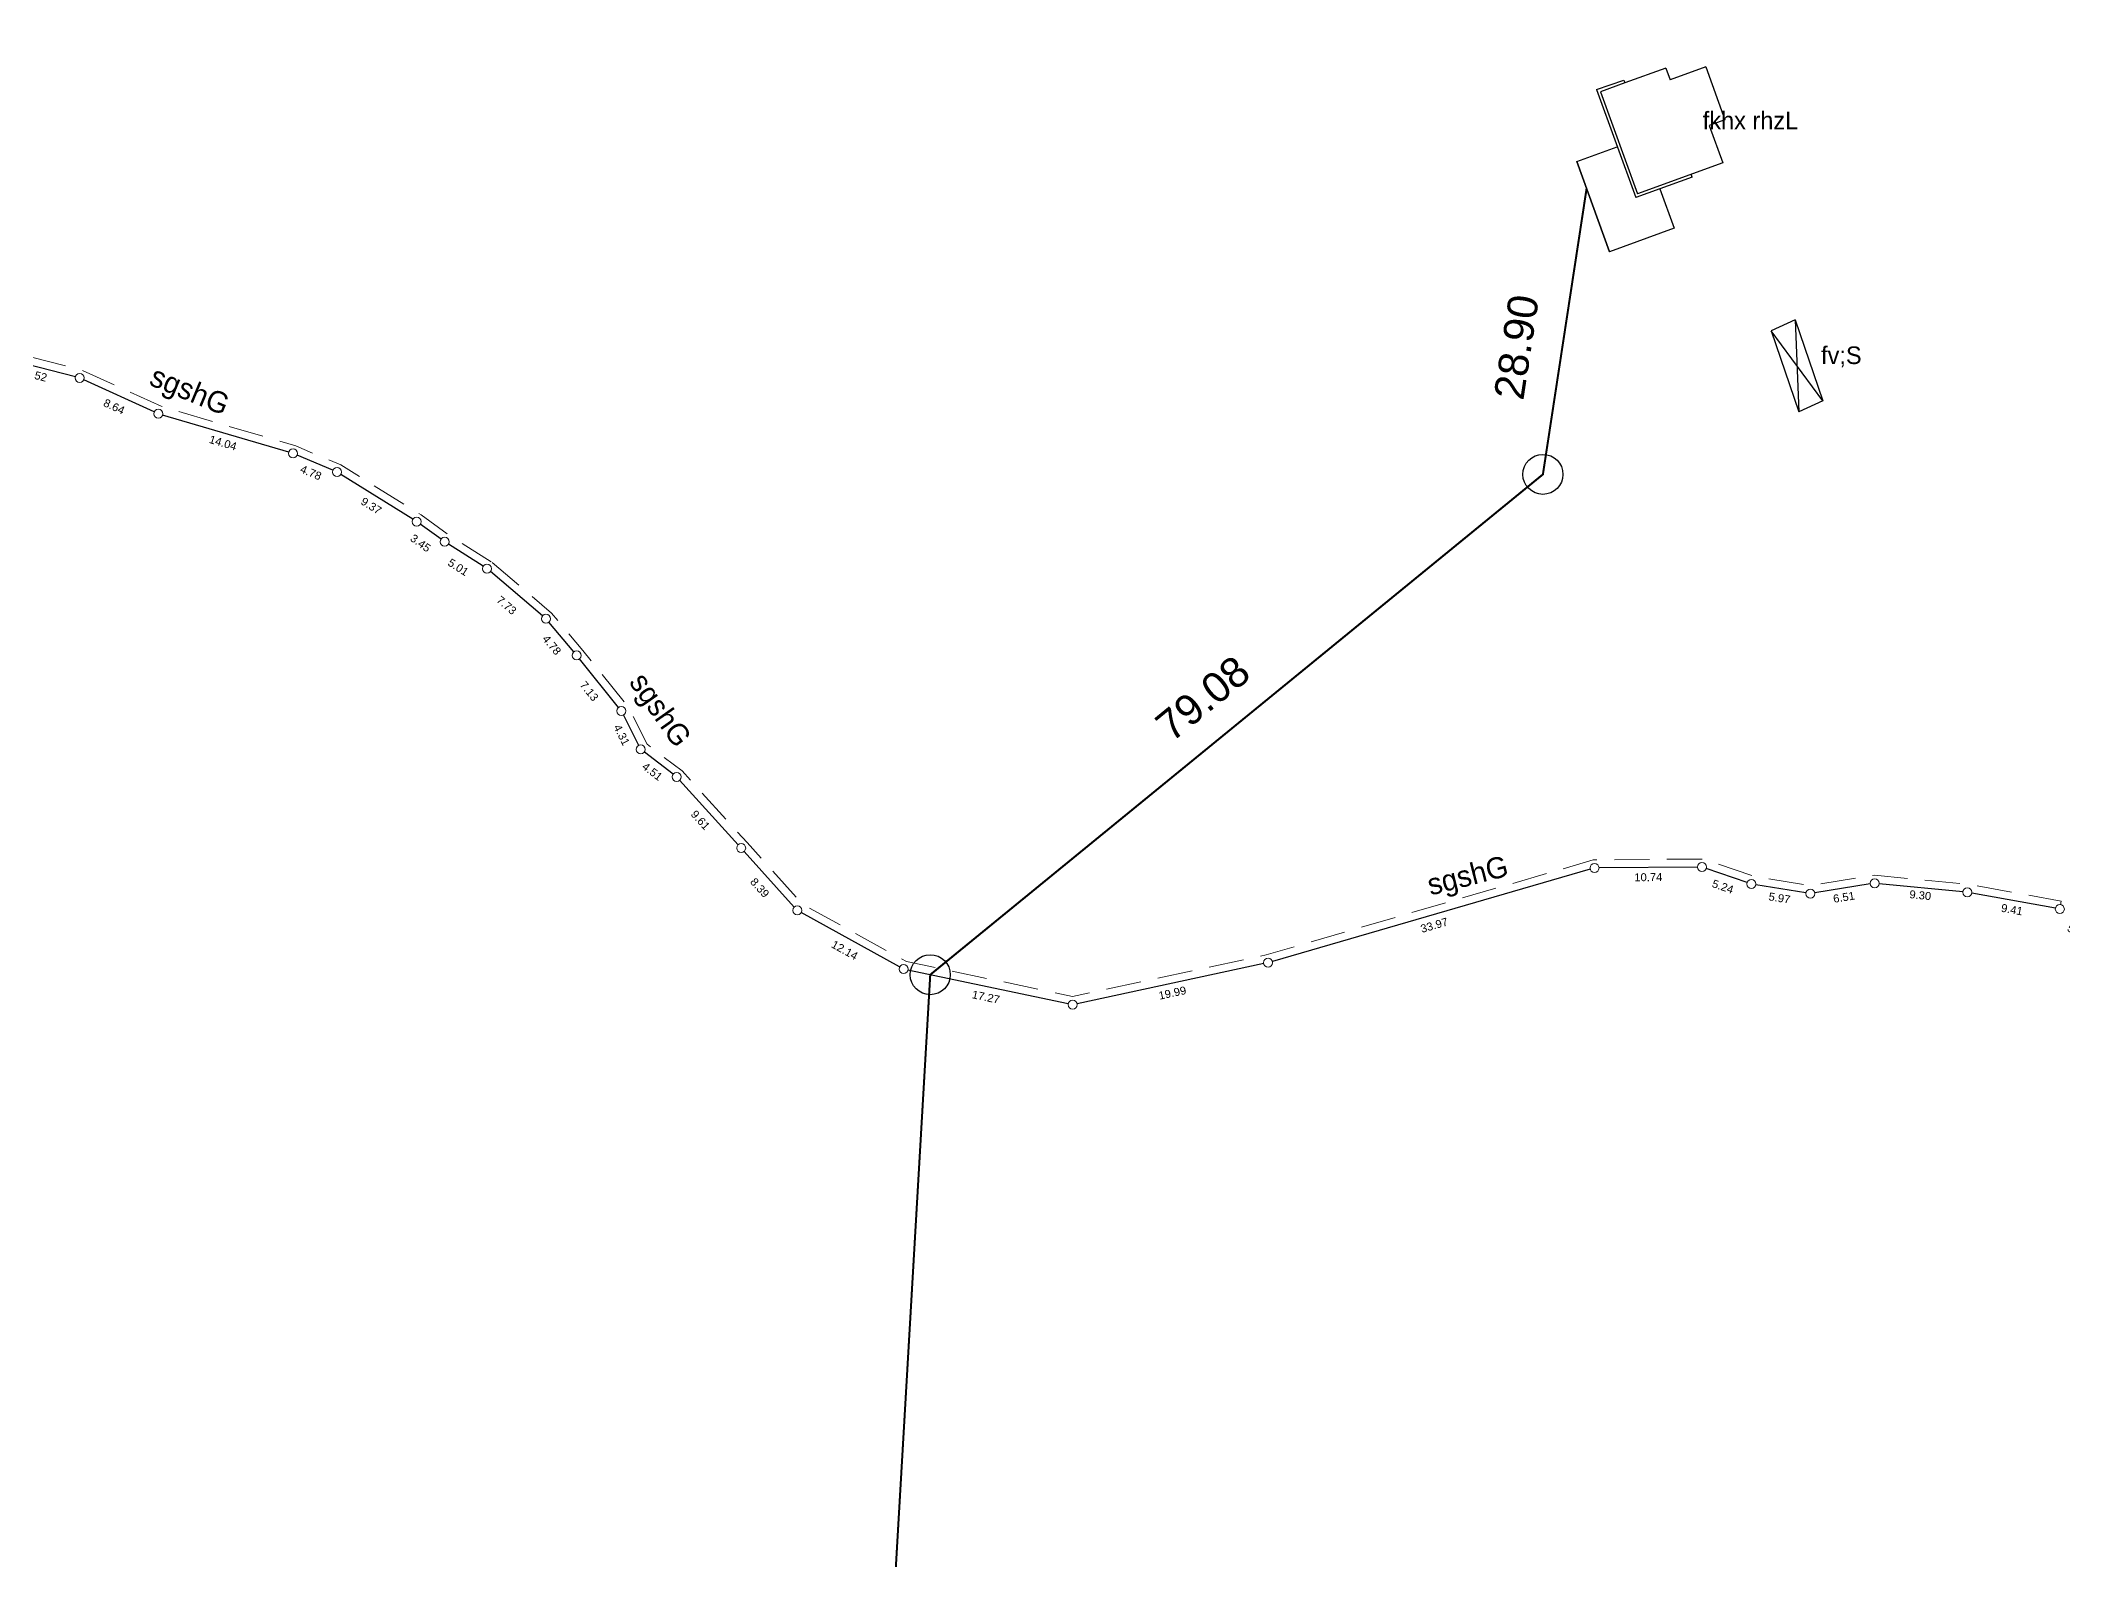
# Model space of a CAD drawing. Header units: inches. Extents: x 155688 to 157349, y 190936 to 192590.
# Drawn here: x 157038.7 to 157240.8, y 191903.1 to 192055 of the extents above; entities that cross this region are included whole.
import ezdxf

# ---------------------------------------------------------------- set-up
doc = ezdxf.new("R2010")
doc.units = ezdxf.units.IN
doc.header["$MEASUREMENT"] = 0
doc.header["$PDMODE"] = 32
doc.header["$PDSIZE"] = 0.5
doc.linetypes.add('DASHED_LINE', pattern=[0.75, 0.5, -0.25])
doc.layers.add('DIMENSION', color=140, linetype='Continuous')
doc.layers.add('STONE WALL', color=2, linetype='Continuous', lineweight=18)
doc.layers.add('SUB CIRCLE', color=2, linetype='Continuous', lineweight=20)
doc.styles.get("Standard").update_dxf_attribs({"font": 'arial.ttf'})
doc.styles.add('STYLE2', font='ara-4.shx')
doc.dimstyles.new('1-250', dxfattribs={"dimtxt": 3, "dimasz": 0.18, "dimexe": 0.18, "dimexo": 0.0625, "dimgap": 0.09, "dimtad": 0, "dimzin": 0, "dimdsep": 46, "dimtxsty": 'Standard', "dimcen": 0.09, "dimse1": 1, "dimse2": 1, "dimsd1": 1, "dimsd2": 1, "dimadec": 0, "dimazin": 0, "dimtfac": 1, "dimtix": 1, "dimtmove": 2, "dimatfit": 3, "dimfxl": 1, "dimtolj": 1, "dimtzin": 0, "dimarcsym": 0})
doc.dimstyles.get("Standard").update_dxf_attribs({"dimtxt": 0.18, "dimasz": 0.18, "dimexe": 0.18, "dimexo": 0.0625, "dimgap": 0.09, "dimtad": 0, "dimtih": 1, "dimtoh": 1, "dimdec": 4, "dimzin": 0, "dimdsep": 46, "dimtxsty": 'Standard', "dimcen": 0.09, "dimadec": 0, "dimazin": 0, "dimtfac": 1, "dimtdec": 4, "dimtofl": 0, "dimtmove": 0, "dimatfit": 3, "dimfxl": 1, "dimtolj": 1, "dimtzin": 0, "dimarcsym": 0})

# ---------------------------------------------------------------- blocks, each defined once
blk = doc.blocks.new('*D66')
at = {"layer": 'DEFPOINTS', "color": 0, "transparency": 16777216}
for p in [(159802.18, 191671.99), (159802.39, 191672.8, 0.91), (159810.64, 191670.67, 0.91)]:
    blk.add_point(p, dxfattribs=at)
at = {"layer": 'DIMENSION', "color": 0, "transparency": 16777216, "insert": (159806.3, 191670.93), "char_height": 0.8, "attachment_point": 5, "rotation": 345.5022}
blk.add_mtext('\\A1;8.52', dxfattribs=at)
blk = doc.blocks.new('*D67')
at = {"layer": 'DEFPOINTS', "color": 0, "transparency": 16777216}
for p in [(159810.15, 191669.59), (159810.64, 191670.67, 0.91), (159818.5, 191667.08, 0.91)]:
    blk.add_point(p, dxfattribs=at)
at = {"layer": 'DIMENSION', "color": 0, "transparency": 16777216, "insert": (159814.08, 191667.8), "char_height": 0.8, "attachment_point": 5, "rotation": 335.4463}
blk.add_mtext('\\A1;8.64', dxfattribs=at)
blk = doc.blocks.new('*D68')
at = {"layer": 'DEFPOINTS', "color": 0, "transparency": 16777216}
for p in [(159818.5, 191667.08, 0.91), (159818.22, 191666.15), (159831.97, 191663.12, 0.91)]:
    blk.add_point(p, dxfattribs=at)
at = {"layer": 'DIMENSION', "color": 0, "transparency": 16777216, "insert": (159824.96, 191664.17), "char_height": 0.8, "attachment_point": 5, "rotation": 343.6029}
blk.add_mtext('\\A1;14.04', dxfattribs=at)
blk = doc.blocks.new('*D69')
at = {"layer": 'DEFPOINTS', "color": 0, "transparency": 16777216}
for p in [(159831.97, 191663.12, 0.91), (159836.37, 191661.25, 0.91), (159835.96, 191660.27)]:
    blk.add_point(p, dxfattribs=at)
at = {"layer": 'DIMENSION', "color": 0, "transparency": 16777216, "insert": (159833.75, 191661.2), "char_height": 0.8, "attachment_point": 5, "rotation": 337.0751}
blk.add_mtext('\\A1;4.78', dxfattribs=at)
blk = doc.blocks.new('*D70')
at = {"layer": 'DEFPOINTS', "color": 0, "transparency": 16777216}
for p in [(159836.37, 191661.25, 0.91), (159843.76, 191655.39), (159844.32, 191656.3, 0.91)]:
    blk.add_point(p, dxfattribs=at)
at = {"layer": 'DIMENSION', "color": 0, "transparency": 16777216, "insert": (159839.78, 191657.87), "char_height": 0.8, "attachment_point": 5, "rotation": 328.0659}
blk.add_mtext('\\A1;9.37', dxfattribs=at)
blk = doc.blocks.new('*D71')
at = {"layer": 'DEFPOINTS', "color": 0, "transparency": 16777216}
for p in [(159843.44, 191655.07), (159844.32, 191656.3, 0.91), (159847.12, 191654.28, 0.91)]:
    blk.add_point(p, dxfattribs=at)
at = {"layer": 'DIMENSION', "color": 0, "transparency": 16777216, "insert": (159844.71, 191654.15), "char_height": 0.8, "attachment_point": 5, "rotation": 324.2887}
blk.add_mtext('\\A1;3.45', dxfattribs=at)
blk = doc.blocks.new('*D72')
at = {"layer": 'DEFPOINTS', "color": 0, "transparency": 16777216}
for p in [(159846.36, 191653.09), (159847.12, 191654.28, 0.91), (159851.35, 191651.59, 0.91)]:
    blk.add_point(p, dxfattribs=at)
at = {"layer": 'DIMENSION', "color": 0, "transparency": 16777216, "insert": (159848.48, 191651.74), "char_height": 0.8, "attachment_point": 5, "rotation": 327.4797}
blk.add_mtext('\\A1;5.01', dxfattribs=at)
blk = doc.blocks.new('*D73')
at = {"layer": 'DEFPOINTS', "color": 0, "transparency": 16777216}
for p in [(159851.35, 191651.59, 0.91), (159856.26, 191645.43), (159857.24, 191646.59, 0.91)]:
    blk.add_point(p, dxfattribs=at)
at = {"layer": 'DIMENSION', "color": 0, "transparency": 16777216, "insert": (159853.31, 191647.93), "char_height": 0.8, "attachment_point": 5, "rotation": 319.6809}
blk.add_mtext('\\A1;7.73', dxfattribs=at)
blk = doc.blocks.new('*D74')
at = {"layer": 'DEFPOINTS', "color": 0, "transparency": 16777216}
for p in [(159857.24, 191646.59, 0.91), (159860.31, 191642.92, 0.91), (159859.36, 191642.12)]:
    blk.add_point(p, dxfattribs=at)
at = {"layer": 'DIMENSION', "color": 0, "transparency": 16777216, "insert": (159857.83, 191643.96), "char_height": 0.8, "attachment_point": 5, "rotation": 309.9114}
blk.add_mtext('\\A1;4.78', dxfattribs=at)
blk = doc.blocks.new('*D75')
at = {"layer": 'DEFPOINTS', "color": 0, "transparency": 16777216}
for p in [(159860.31, 191642.92, 0.91), (159859.33, 191642.13), (159864.79, 191637.37, 0.91)]:
    blk.add_point(p, dxfattribs=at)
at = {"layer": 'DIMENSION', "color": 0, "transparency": 16777216, "insert": (159861.57, 191639.35), "char_height": 0.8, "attachment_point": 5, "rotation": 308.8682}
blk.add_mtext('\\A1;7.13', dxfattribs=at)
blk = doc.blocks.new('*D76')
at = {"layer": 'DEFPOINTS', "color": 0, "transparency": 16777216}
for p in [(159863.85, 191636.89), (159864.79, 191637.37, 0.91), (159866.73, 191633.52, 0.91)]:
    blk.add_point(p, dxfattribs=at)
at = {"layer": 'DIMENSION', "color": 0, "transparency": 16777216, "insert": (159864.82, 191634.97), "char_height": 0.8, "attachment_point": 5, "rotation": 296.7554}
blk.add_mtext('\\A1;4.31', dxfattribs=at)
blk = doc.blocks.new('*D77')
at = {"layer": 'DEFPOINTS', "color": 0, "transparency": 16777216}
for p in [(159866.73, 191633.52, 0.91), (159866.09, 191632.68), (159870.31, 191630.78, 0.91)]:
    blk.add_point(p, dxfattribs=at)
at = {"layer": 'DIMENSION', "color": 0, "transparency": 16777216, "insert": (159867.88, 191631.31), "char_height": 0.8, "attachment_point": 5, "rotation": 322.5638}
blk.add_mtext('\\A1;4.51', dxfattribs=at)
blk = doc.blocks.new('*D78')
at = {"layer": 'DEFPOINTS', "color": 0, "transparency": 16777216}
for p in [(159870.31, 191630.78, 0.91), (159875.92, 191622.89), (159876.76, 191623.66, 0.91)]:
    blk.add_point(p, dxfattribs=at)
at = {"layer": 'DIMENSION', "color": 0, "transparency": 16777216, "insert": (159872.69, 191626.45), "char_height": 0.8, "attachment_point": 5, "rotation": 312.2115}
blk.add_mtext('\\A1;9.61', dxfattribs=at)
blk = doc.blocks.new('*D79')
at = {"layer": 'DEFPOINTS', "color": 0, "transparency": 16777216}
for p in [(159875.81, 191622.81), (159876.76, 191623.66, 0.91), (159882.37, 191617.43, 0.91)]:
    blk.add_point(p, dxfattribs=at)
at = {"layer": 'DIMENSION', "color": 0, "transparency": 16777216, "insert": (159878.62, 191619.69), "char_height": 0.8, "attachment_point": 5, "rotation": 311.9694}
blk.add_mtext('\\A1;8.39', dxfattribs=at)
blk = doc.blocks.new('*D80')
at = {"layer": 'DEFPOINTS', "color": 0, "transparency": 16777216}
for p in [(159882.37, 191617.43, 0.91), (159892.42, 191610.51), (159893, 191611.55, 0.91)]:
    blk.add_point(p, dxfattribs=at)
at = {"layer": 'DIMENSION', "color": 0, "transparency": 16777216, "insert": (159887.11, 191613.45), "char_height": 0.8, "attachment_point": 5, "rotation": 331.0682}
blk.add_mtext('\\A1;12.14', dxfattribs=at)
blk = doc.blocks.new('*D81')
at = {"layer": 'DEFPOINTS', "color": 0, "transparency": 16777216}
for p in [(159893, 191611.55, 0.91), (159909.68, 191606.99), (159909.9, 191608, 0.91)]:
    blk.add_point(p, dxfattribs=at)
at = {"layer": 'DIMENSION', "color": 0, "transparency": 16777216, "insert": (159901.23, 191608.76), "char_height": 0.8, "attachment_point": 5, "rotation": 348.133}
blk.add_mtext('\\A1;17.27', dxfattribs=at)
blk = doc.blocks.new('*D82')
at = {"layer": 'DEFPOINTS', "color": 0, "transparency": 16777216}
for p in [(159929.44, 191612.19, 0.91), (159909.9, 191608, 0.91), (159910.1, 191607.08)]:
    blk.add_point(p, dxfattribs=at)
at = {"layer": 'DIMENSION', "color": 0, "transparency": 16777216, "insert": (159919.87, 191609.17), "char_height": 0.8, "attachment_point": 5, "rotation": 12.1042}
blk.add_mtext('\\A1;19.99', dxfattribs=at)
blk = doc.blocks.new('*D83')
at = {"layer": 'DEFPOINTS', "color": 0, "transparency": 16777216}
for p in [(159962.07, 191621.67, 0.91), (159962.36, 191620.68), (159929.44, 191612.19, 0.91)]:
    blk.add_point(p, dxfattribs=at)
at = {"layer": 'DIMENSION', "color": 0, "transparency": 16777216, "insert": (159946.05, 191615.94), "char_height": 0.8, "attachment_point": 5, "rotation": 16.194}
blk.add_mtext('\\A1;33.97', dxfattribs=at)
blk = doc.blocks.new('*D84')
at = {"layer": 'DEFPOINTS', "color": 0, "transparency": 16777216}
for p in [(159962.07, 191621.67, 0.91), (159972.81, 191621.76, 0.91), (159972.82, 191620.79)]:
    blk.add_point(p, dxfattribs=at)
at = {"layer": 'DIMENSION', "color": 0, "transparency": 16777216, "insert": (159967.45, 191620.74), "char_height": 0.8, "attachment_point": 5, "rotation": 0.4909}
blk.add_mtext('\\A1;10.74', dxfattribs=at)
blk = doc.blocks.new('*D85')
at = {"layer": 'DEFPOINTS', "color": 0, "transparency": 16777216}
for p in [(159972.43, 191620.64), (159972.81, 191621.76, 0.91), (159977.76, 191620.07, 0.91)]:
    blk.add_point(p, dxfattribs=at)
at = {"layer": 'DIMENSION', "color": 0, "transparency": 16777216, "insert": (159974.9, 191619.8), "char_height": 0.8, "attachment_point": 5, "rotation": 341.1221}
blk.add_mtext('\\A1;5.24', dxfattribs=at)
blk = doc.blocks.new('*D86')
at = {"layer": 'DEFPOINTS', "color": 0, "transparency": 16777216}
for p in [(159977.61, 191619.14), (159977.76, 191620.07, 0.91), (159983.66, 191619.1, 0.91)]:
    blk.add_point(p, dxfattribs=at)
at = {"layer": 'DIMENSION', "color": 0, "transparency": 16777216, "insert": (159980.56, 191618.66), "char_height": 0.8, "attachment_point": 5, "rotation": 350.6638}
blk.add_mtext('\\A1;5.97', dxfattribs=at)
blk = doc.blocks.new('*D87')
at = {"layer": 'DEFPOINTS', "color": 0, "transparency": 16777216}
for p in [(159983.66, 191619.1, 0.91), (159990.08, 191620.14, 0.91), (159990.22, 191619.26)]:
    blk.add_point(p, dxfattribs=at)
at = {"layer": 'DIMENSION', "color": 0, "transparency": 16777216, "insert": (159987.01, 191618.74), "char_height": 0.8, "attachment_point": 5, "rotation": 9.1859}
blk.add_mtext('\\A1;6.51', dxfattribs=at)
blk = doc.blocks.new('*D88')
at = {"layer": 'DEFPOINTS', "color": 0, "transparency": 16777216}
for p in [(159990.08, 191620.14, 0.91), (159999.33, 191619.24, 0.91), (159999.26, 191618.49)]:
    blk.add_point(p, dxfattribs=at)
at = {"layer": 'DIMENSION', "color": 0, "transparency": 16777216, "insert": (159994.64, 191618.94), "char_height": 0.8, "attachment_point": 5, "rotation": 354.4452}
blk.add_mtext('\\A1;9.30', dxfattribs=at)
blk = doc.blocks.new('*D89')
at = {"layer": 'DEFPOINTS', "color": 0, "transparency": 16777216}
for p in [(159999.33, 191619.24, 0.91), (159999.17, 191618.34), (160008.59, 191617.55, 0.91)]:
    blk.add_point(p, dxfattribs=at)
at = {"layer": 'DIMENSION', "color": 0, "transparency": 16777216, "insert": (160003.8, 191617.5), "char_height": 0.8, "attachment_point": 5, "rotation": 349.6794}
blk.add_mtext('\\A1;9.41', dxfattribs=at)
blk = doc.blocks.new('*D90')
at = {"layer": 'DEFPOINTS', "color": 0, "transparency": 16777216}
for p in [(160008.59, 191617.55, 0.91), (160008.03, 191616.46), (160013.3, 191615.16, 0.91)]:
    blk.add_point(p, dxfattribs=at)
at = {"layer": 'DIMENSION', "color": 0, "transparency": 16777216, "insert": (160010.39, 191615.27), "char_height": 0.8, "attachment_point": 5, "rotation": 333.1148}
blk.add_mtext('\\A1;5.28', dxfattribs=at)
blk = doc.blocks.new('*D129')
at = {"layer": 'DEFPOINTS', "color": 0, "transparency": 16777216}
for p in [(157083.72, 192157.26), (157084.28, 192157.33), (157108.96, 191964.86)]:
    blk.add_point(p, dxfattribs=at)
at = {"color": 0, "transparency": 16777216, "insert": (157094.94, 192076.07), "char_height": 3, "attachment_point": 5, "rotation": 277.4738}
blk.add_mtext('\\A1;194.04', dxfattribs=at)
blk = doc.blocks.new('*D130')
at = {"layer": 'DEFPOINTS', "color": 0, "transparency": 16777216}
for p in [(157115.41, 192150.91), (157117.64, 192151.19, 236.06), (157141.86, 191958.62, 236.06)]:
    blk.add_point(p, dxfattribs=at)
at = {"color": 0, "transparency": 16777216, "insert": (157122.75, 192092.57), "char_height": 3, "attachment_point": 5, "rotation": 277.1668}
blk.add_mtext('\\A1;194.10', dxfattribs=at)
blk = doc.blocks.new('*D131')
at = {"layer": 'DEFPOINTS', "color": 0, "transparency": 16777216}
for p in [(157188.77, 192040.89), (157193.24, 192040.2), (157188.88, 192011.63)]:
    blk.add_point(p, dxfattribs=at)
at = {"color": 0, "transparency": 16777216, "insert": (157186.24, 192024.36), "char_height": 3, "attachment_point": 5, "rotation": 81.3127}
blk.add_mtext('\\A1;28.90', dxfattribs=at)
blk = doc.blocks.new('*D137')
at = {"layer": 'DEFPOINTS', "color": 0, "transparency": 16777216}
for p in [(157186.24, 192014.86), (157188.88, 192011.63), (157127.63, 191961.61)]:
    blk.add_point(p, dxfattribs=at)
at = {"color": 0, "transparency": 16777216, "insert": (157154.88, 191989.24), "char_height": 3, "attachment_point": 5, "rotation": 39.2431}
blk.add_mtext('\\A1;79.08', dxfattribs=at)
blk = doc.blocks.new('*D138')
at = {"layer": 'DEFPOINTS', "color": 0, "transparency": 16777216}
for p in [(157127.63, 191961.61), (157110.42, 191799.05), (157118.16, 191798.6)]:
    blk.add_point(p, dxfattribs=at)
at = {"color": 0, "transparency": 16777216, "insert": (157114.89, 191876.16), "char_height": 3, "attachment_point": 5, "rotation": 86.6772}
blk.add_mtext('\\A1;163.28', dxfattribs=at)
blk = doc.blocks.new('esgt')
at = {"color": 0, "flags": 128}
for points, elevation in [([(159969.20995, 191701.64865), (159965.09709, 191700.1592)], 19.311), ([(159969.20995, 191701.64865), (159969.63671, 191700.47371)], 19.311), ([(159973.19095, 191701.76465), (159969.63671, 191700.47371)], 17.68), ([(159973.19095, 191701.76465), (159975.11178, 191696.47624)], 17.68), ([(159962.26695, 191699.49465), (159965.00095, 191700.42465)], 20.108), ([(159962.26695, 191699.49465), (159966.18839, 191688.69814)], 20.108), ([(159962.54893, 191699.59707), (159962.55103, 191699.59129)], 20.108), ([(159965.09709, 191700.1592), (159962.66554, 191699.27603)], 19.311), ([(159965.00095, 191700.42465), (159965.09709, 191700.1592)], 20.108), ([(159962.66554, 191699.27603), (159966.36795, 191689.08253)], 20.108), ([(159975.11178, 191696.47624), (159973.53053, 191695.90191)], 11.897), ([(159973.53053, 191695.90191), (159974.88395, 191692.17565)], 10.126), ([(159960.29395, 191692.29665), (159964.34671, 191693.76867)], 14.903), ([(159963.56795, 191683.28265), (159960.29395, 191692.29665)], 14.903), ([(159960.29395, 191692.29665), (159963.56795, 191683.28265)], 14.903), ([(159974.88395, 191692.17565), (159966.36795, 191689.08253)], 10.126), ([(159971.82791, 191690.74649), (159966.18839, 191688.69814)], 10.126), ([(159968.60042, 191689.57422), (159970.03495, 191685.62465)], 14.908), ([(159971.82791, 191690.74649), (159971.71844, 191691.0259)], 10.126), ([(159970.03495, 191685.62465), (159963.56795, 191683.28265)], 14.908), ([(159982.13595, 191676.47065), (159979.72195, 191675.37665), (159982.48595, 191667.26865)], 9.478), ([(159984.89995, 191668.36265), (159979.72195, 191675.37665)], 9.423), ([(159982.13595, 191676.47065), (159984.89995, 191668.36265)], 9.478), ([(159982.13595, 191676.47065), (159982.48595, 191667.26865)], 9.478), ([(159984.89995, 191668.36265), (159982.48595, 191667.26865)], 9.423)]:
    blk.add_lwpolyline(points, dxfattribs=dict(at, elevation=elevation))
at = {"color": 3, "elevation": 0.907, "flags": 128}
for points in [[(159810.20228, 191670.78231), (159802.82463, 191672.69)], [(159818.08665, 191667.26665), (159811.04726, 191670.48266)], [(159831.53526, 191663.24269), (159818.92765, 191666.95262)], [(159835.9575, 191661.42794), (159832.38141, 191662.94037)], [(159843.94006, 191656.53568), (159836.75385, 191661.01463)], [(159846.75957, 191654.54532), (159844.68734, 191656.03499)], [(159850.97251, 191651.82957), (159847.5044, 191654.04074)], [(159856.90185, 191646.87782), (159851.69506, 191651.29649)], [(159860.02523, 191643.26282), (159857.53368, 191646.24149)], [(159864.50557, 191637.71702), (159860.59634, 191642.56729)], [(159866.52437, 191633.92248), (159864.99054, 191636.96483)], [(159869.95264, 191631.0512), (159867.08427, 191633.24711)], [(159876.46261, 191623.99496), (159870.6123, 191630.44435)], [(159882.07202, 191617.76123), (159877.06588, 191623.32708)], [(159961.63781, 191621.54415), (159929.8761, 191612.32016)], [(159972.35797, 191621.7578), (159962.51994, 191621.67351)], [(159977.33616, 191620.21325), (159973.23375, 191621.61606)], [(159983.21192, 191619.17166), (159978.20599, 191619.99465)], [(159989.63673, 191620.06582), (159984.10018, 191619.17049)], [(159998.88707, 191619.28121), (159990.52884, 191620.0941)], [(160008.14524, 191617.63328), (159999.77767, 191619.15703)], [(159892.60412, 191611.77135), (159882.76679, 191617.20896)], [(159909.45657, 191608.09519), (159893.43834, 191611.46112)], [(159929.00396, 191612.10029), (159910.33695, 191608.09702)]]:
    blk.add_lwpolyline(points, dxfattribs=at)
at = {"layer": 'STONE WALL', "linetype": 'DASHED_LINE', "ltscale": 7, "elevation": 0.907, "flags": 128}
for points in [[(159782.10822, 191697.89554), (159789.09804, 191682.3963), (159795.54153, 191676.39423), (159802.63824, 191673.56451), (159810.90637, 191671.42656), (159818.77651, 191667.83102), (159832.23656, 191663.87024), (159836.74162, 191661.96492), (159844.7675, 191656.96263), (159847.57382, 191654.94524), (159851.78203, 191652.26222)], [(159851.86959, 191652.19762), (159857.81472, 191647.15238), (159860.93226, 191643.42535), (159865.46409, 191637.80259), (159867.35879, 191634.04446), (159870.8538, 191631.36883), (159877.35863, 191624.1979), (159882.87776, 191618.06171), (159893.27992, 191612.31188), (159909.89526, 191608.82048), (159929.24827, 191612.97088), (159961.95279, 191622.46868), (159972.93762, 191622.5628), (159977.95762, 191620.84623), (159983.65702, 191619.90922), (159990.0554, 191620.94391), (159999.44553, 191620.03068), (160008.73128, 191618.33971)], [(160008.73128, 191618.33971), (160008.66858, 191617.99537)]]:
    blk.add_lwpolyline(points, dxfattribs=at)
at = {"layer": 'SUB CIRCLE'}
for centre in [(159810.63795, 191670.66965, 0.907), (159818.49595, 191667.07965, 0.907), (159831.96695, 191663.11565, 0.907), (159836.37195, 191661.25265, 0.907), (159844.32195, 191656.29765, 0.907), (159847.12495, 191654.28265, 0.907), (159851.35195, 191651.58765, 0.907), (159857.24495, 191646.58665, 0.907), (159860.31395, 191642.91765, 0.907), (159864.78795, 191637.36665, 0.907), (159866.72695, 191633.52065, 0.907), (159870.30995, 191630.77765, 0.907), (159876.76495, 191623.66165, 0.907), (159962.06995, 191621.66965, -0.062), (159972.80795, 191621.76165, 0.907), (159990.08095, 191620.13765, 0.907), (159977.76195, 191620.06765, 0.907), (159983.65595, 191619.09865, 0.907), (159999.33495, 191619.23765, 0.907), (159882.37295, 191617.42665, 0.907), (160008.58795, 191617.55265, 0.907), (159929.44395, 191612.19465, 0.907), (159892.99795, 191611.55365, 0.907), (159909.89695, 191608.00265, 0.907)]:
    blk.add_circle(centre, 0.45, dxfattribs=at)
at = {"color": 4, "linetype": 'Continuous', "style": 'STYLE2'}
for s, p in [('fkhx rhzL', (159972.88786, 191695.52428)), ('fv;S', (159984.72032, 191672.05507))]:
    blk.add_text(s, height=1.76, dxfattribs=at).set_placement(p)
for rotation, p in [(337.5339392, (159817.47043, 191670.01808)), (305.2086407, (159865.48921, 191640.23851)), (14.1988029, (159945.67689, 191618.90908))]:
    blk.add_text('sgshG', height=2.120371, rotation=rotation, dxfattribs=at).set_placement(p)
at = {"layer": 'DIMENSION'}
for p1, p2, distance, picture, middle in [((159810.63795, 191670.66965, 0.907), (159802.38895, 191672.80265, 0.907), 0.83431, '*D66', (159806.30459, 191670.92841)), ((159818.49595, 191667.07965, 0.907), (159810.63795, 191670.66965, 0.907), 1.18173, '*D67', (159814.07589, 191667.79979)), ((159831.96695, 191663.11565, 0.907), (159818.49595, 191667.07965, 0.907), 0.96827, '*D68', (159824.95812, 191664.16877)), ((159831.96695, 191663.11565, 0.907), (159836.37195, 191661.25265, 0.907), -1.06467, '*D69', (159833.75474, 191661.20357)), ((159836.37195, 191661.25265, 0.907), (159844.32195, 191656.29765, 0.907), -1.06369, '*D70', (159839.78432, 191657.87245)), ((159851.35195, 191651.58765, 0.907), (159847.12495, 191654.28265, 0.907), 1.41869, '*D72', (159848.47577, 191651.73891)), ((159851.35195, 191651.58765, 0.907), (159857.24495, 191646.58665, 0.907), -1.51999, '*D73', (159853.31496, 191647.92824)), ((159857.24495, 191646.58665, 0.907), (159860.31395, 191642.91765, 0.907), -1.2409, '*D74', (159857.82764, 191643.95599)), ((159864.78795, 191637.36665, 0.907), (159860.31395, 191642.91765, 0.907), 1.26226, '*D75', (159861.56817, 191639.35005)), ((159866.72695, 191633.52065, 0.907), (159864.78795, 191637.36665, 0.907), 1.04839, '*D76', (159864.82131, 191634.97169)), ((159870.30995, 191630.77765, 0.907), (159866.72695, 191633.52065, 0.907), 1.05566, '*D77', (159867.87674, 191631.31092)), ((159870.30995, 191630.77765, 0.907), (159876.76495, 191623.66165, 0.907), -1.14358, '*D78', (159872.69044, 191626.45132)), ((159882.37295, 191617.42665, 0.907), (159876.76495, 191623.66165, 0.907), 1.27863, '*D79', (159878.61829, 191619.68909)), ((159929.44395, 191612.19465, 0.907), (159962.06995, 191621.66965, 0.907), -1.03342, '*D83', (159946.04517, 191615.93974)), ((159962.06995, 191621.66965, 0.907), (159972.80795, 191621.76165, 0.907), -0.97125, '*D84', (159967.44728, 191620.74444)), ((159977.76195, 191620.06765, 0.907), (159972.80795, 191621.76165, 0.907), 1.18097, '*D85', (159974.90285, 191619.79721)), ((159983.65595, 191619.09865, 0.907), (159977.76195, 191620.06765, 0.907), 0.93678, '*D86', (159980.55698, 191618.65878)), ((159983.65595, 191619.09865, 0.907), (159990.08095, 191620.13765, 0.907), -0.88484, '*D87', (159987.00971, 191618.74467)), ((159990.08095, 191620.13765, 0.907), (159999.33495, 191619.23765, 0.907), -0.74851, '*D88', (159994.6355, 191618.94266)), ((160008.58795, 191617.55265, 0.907), (159999.33495, 191619.23765, 0.907), 0.91374, '*D89', (160003.79775, 191617.4962)), ((159882.37295, 191617.42665, 0.907), (159892.99795, 191611.55365, 0.907), -1.1891, '*D80', (159887.11021, 191613.44946)), ((160013.29995, 191615.16365, 0.907), (160008.58795, 191617.55265, 0.907), 1.22519, '*D90', (160010.38992, 191615.26539)), ((159892.99795, 191611.55365, 0.907), (159909.89695, 191608.00265, 0.907), -1.03693, '*D81', (159901.23422, 191608.76339)), ((159929.4439546441, 191612.1946548063, 0.907), (159909.8969546441, 191608.0026548063, 0.907), 0.9449229477, '*D82', (159919.8685951991, 191609.1747393894))]:
    dim = blk.add_aligned_dim(p1=p1, p2=p2, distance=distance, dimstyle='Standard', dxfattribs=at)
    dim.commit()
    dim.dimension.update_dxf_attribs({"geometry": picture, "text_midpoint": middle})
dim = blk.add_linear_dim(base=(159843.43782, 191655.06777), p1=(159847.12495, 191654.28265, 0.907), p2=(159844.32195, 191656.29765, 0.907), angle=144.2886758, dimstyle='Standard', dxfattribs=at)
dim.commit()
dim.dimension.update_dxf_attribs({"geometry": '*D71', "text_midpoint": (159844.7131, 191654.15101), "dimtype": 129})

msp = doc.modelspace()

# ---------------------------------------------------------------- linework, layer by layer
at = {"color": 2, "const_width": 0.2}
msp.add_lwpolyline([(157044.018, 191639.451), (157047.29, 191654.092), (157060.946, 191650.833), (157110.064, 191641.226), (157110.594, 191702.812), (157118.165, 191798.599), (157127.629, 191961.606), (157188.875, 192011.634), (157193.24, 192040.203)], dxfattribs=at)
at = {"color": 1, "linetype": 'DASHED_LINE', "ltscale": 10, "const_width": 0.2}
for points in [[(157127.629, 191961.606), (157188.875, 192011.634), (157193.24, 192040.203)], [(155870.321, 191845.207), (155870.602, 191849.517), (156090.144, 191826.73), (156290.235, 191809.843), (156299.228, 191831.759), (156442.51, 191805.592), (156603.919, 191762.211), (156787.83, 191716.007), (157060.946, 191650.833), (157110.064, 191641.226), (157110.594, 191702.812), (157110.594, 191702.812), (157118.165, 191798.599), (157127.629, 191961.606)]]:
    msp.add_lwpolyline(points, dxfattribs=at)
at = {"color": 3}
msp.add_circle((156515.123, 191763.142), 827.23, dxfattribs=at)
at = {"color": 2}
for centre in [(157188.875, 192011.634), (157127.629, 191961.606)]:
    msp.add_circle(centre, 2, dxfattribs=at)

# ---------------------------------------------------------------- block references
at = {"color": 1, "linetype": 'Continuous'}
msp.add_blockref('esgt', (-2768.037, 350.613, 235.151), dxfattribs=at)

# ---------------------------------------------------------------- dimensions: what is measured, and where the dimension line sits
at = {"color": 3}
for base, p1, p2, angle, picture, middle in [((157084.2837, 192157.3319, 236.058), (157108.9573, 191964.8613, 236.058), (157083.7174, 192157.2576, 236.058), 97.47378, '*D129', (157094.9448, 192076.0655, 236.058)), ((157115.413, 192150.914), (157141.86, 191958.616, 236.058), (157117.645, 192151.195, 236.058), 97.16679, '*D130', (157122.749, 192092.569))]:
    dim = msp.add_linear_dim(base=base, p1=p1, p2=p2, angle=angle, dimstyle='1-250', dxfattribs=at)
    dim.commit()
    dim.dimension.update_dxf_attribs({"geometry": picture, "text_midpoint": middle, "dimtype": 161})
at = {"color": 2}
for base, p1, p2, angle, picture, middle in [((157188.766, 192040.887), (157188.875, 192011.634), (157193.24, 192040.203), 81.31266, '*D131', (157186.241, 192024.356)), ((157186.244, 192014.855), (157127.629, 191961.606), (157188.875, 192011.634), 39.24311, '*D137', (157154.882, 191989.237)), ((157110.415, 191799.048), (157127.629, 191961.606), (157118.165, 191798.599), 266.67716, '*D138', (157114.893, 191876.161))]:
    dim = msp.add_linear_dim(base=base, p1=p1, p2=p2, angle=angle, dimstyle='1-250', dxfattribs=at)
    dim.commit()
    dim.dimension.update_dxf_attribs({"geometry": picture, "text_midpoint": middle, "dimtype": 161})

doc.saveas('drawing.dxf')
